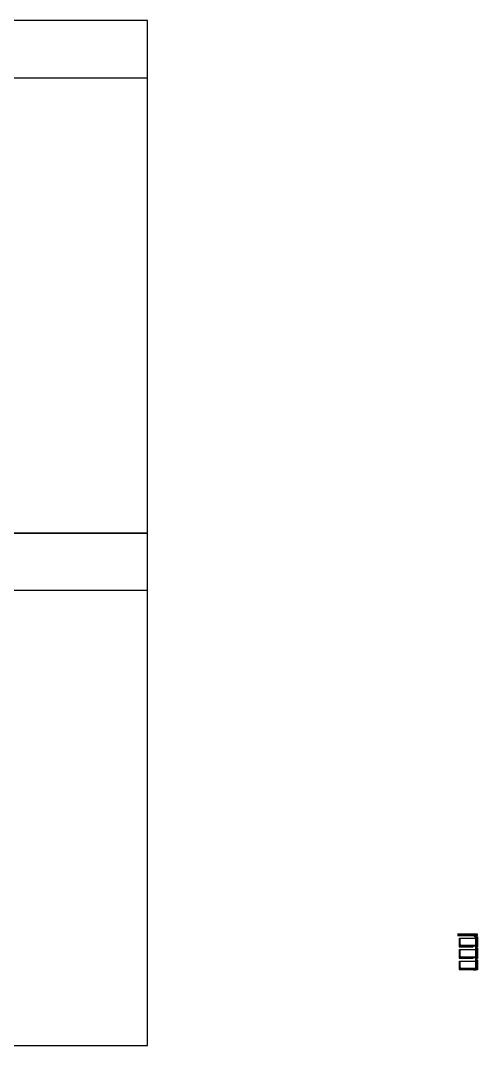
# Model space of a CAD drawing. Header units: centimetres. Extents: x -1287 to 4833, y -4090 to 0.
# Drawn here: x 4120 to 4833, y -2400 to -800 of the extents above; entities that cross this region are included whole.
import ezdxf

# ---------------------------------------------------------------- set-up
doc = ezdxf.new("R2010")
doc.units = ezdxf.units.CM
doc.header["$LTSCALE"] = 100
doc.header["$MEASUREMENT"] = 0
for name, color, linetype in [('CABINET', 4, 'Continuous'), ('HATCH', 1, 'Continuous'), ('ID_TitleBlock-Text', 3, 'Continuous')]:
    doc.layers.add(name, color=color, linetype=linetype)
pattern_1 = [(180, (4426.5296, -1055.2663), (2e-16, 1.5), [2.5, -0.5]), (180, (4427.0296, -1054.7663), (2e-16, 1.5), [1.5, -0.375, 0.75, -0.375]), (180, (4427.7796, -1054.2663), (2e-16, 1.5), [2.5, -0.5])]
pattern_2 = [(180, (4446.5296, -1055.2663), (2e-16, 1.5), [2.5, -0.5]), (180, (4447.0296, -1054.7663), (2e-16, 1.5), [1.5, -0.375, 0.75, -0.375]), (180, (4447.7796, -1054.2663), (2e-16, 1.5), [2.5, -0.5])]

msp = doc.modelspace()

# ---------------------------------------------------------------- hatches: boundary and pattern name
at = {"layer": 'HATCH'}
h = msp.add_hatch(dxfattribs=at)
h.set_pattern_fill('GOST_WOOD', color=256, scale=0.25, angle=90)
h.set_pattern_definition([(180, (4426.5296, -1055.2663), (2e-16, 1.5), [2.5, -0.5]), (180, (4427.0296, -1054.7663), (2e-16, 1.5), [1.5, -0.375, 0.75, -0.375]), (180, (4427.7796, -1054.2663), (2e-16, 1.5), [2.5, -0.5])])
h.paths.add_polyline_path([(4832.58, -2226.32), (4801.47, -2226.32), (4801.47, -2228.32), (4832.58, -2228.32)])
h = msp.add_hatch(dxfattribs=at)
h.set_pattern_fill('GOST_WOOD', color=256, scale=0.25, angle=90)
h.set_pattern_definition(pattern_2)
h.paths.add_polyline_path([(4805.65, -2232.32), (4804.45, -2232.32), (4804.45, -2244.72), (4805.65, -2244.72)])
h = msp.add_hatch(dxfattribs=at)
h.set_pattern_fill('GOST_WOOD', color=256, scale=0.25, angle=90)
h.set_pattern_definition([(180, (4426.5296, -1055.0663), (2e-16, 1.5), [2.5, -0.5]), (180, (4427.0296, -1054.5663), (2e-16, 1.5), [1.5, -0.375, 0.75, -0.375]), (180, (4427.7796, -1054.0663), (2e-16, 1.5), [2.5, -0.5])])
h.paths.add_polyline_path([(4830.58, -2228.12), (4829.38, -2228.12), (4829.38, -2231.12), (4830.58, -2231.12)])
h.paths.add_polyline_path([(4829.38, -2228.12), (4826.38, -2228.12), (4829.38, -2231.12)])
h = msp.add_hatch(dxfattribs=at)
h.set_pattern_fill('GOST_WOOD', color=256, scale=0.25, angle=90)
h.set_pattern_definition(pattern_1)
h.paths.add_polyline_path([(4830.58, -2232.32), (4829.38, -2232.32), (4829.38, -2244.72), (4830.58, -2244.72)])
h = msp.add_hatch(dxfattribs=at)
h.set_pattern_fill('GOST_WOOD', color=256, scale=0.25, angle=90)
h.set_pattern_definition(pattern_1)
h.paths.add_polyline_path([(4832.58, -2230.32), (4830.58, -2231.32), (4830.58, -2246.32), (4832.58, -2246.32)])
h = msp.add_hatch(dxfattribs=at)
h.set_pattern_fill('GOST_WOOD', color=256, scale=0.25, angle=90)
h.set_pattern_definition(pattern_2)
h.paths.add_polyline_path([(4805.65, -2250.32), (4804.45, -2250.32), (4804.45, -2262.72), (4805.65, -2262.72)])
h = msp.add_hatch(dxfattribs=at)
h.set_pattern_fill('GOST_WOOD', color=256, scale=0.25, angle=90)
h.set_pattern_definition(pattern_2)
h.paths.add_polyline_path([(4806.53, -2243.52), (4805.65, -2243.52), (4805.65, -2244.72), (4806.53, -2244.72)])
h = msp.add_hatch(dxfattribs=at)
h.set_pattern_fill('GOST_WOOD', color=256, scale=0.25, angle=90)
h.set_pattern_definition(pattern_1)
h.paths.add_polyline_path([(4829.38, -2243.52), (4828.78, -2243.52), (4828.78, -2244.72), (4829.38, -2244.72)])
h = msp.add_hatch(dxfattribs=at)
h.set_pattern_fill('GOST_WOOD', color=256, scale=0.25, angle=90)
h.set_pattern_definition(pattern_1)
h.paths.add_polyline_path([(4830.58, -2244.72), (4829.38, -2244.72), (4829.38, -2249.32), (4830.58, -2249.32)])
h = msp.add_hatch(dxfattribs=at)
h.set_pattern_fill('GOST_WOOD', color=256, scale=0.25, angle=90)
h.set_pattern_definition(pattern_1)
h.paths.add_polyline_path([(4830.58, -2250.32), (4829.38, -2250.32), (4829.38, -2262.72), (4830.58, -2262.72)])
h = msp.add_hatch(dxfattribs=at)
h.set_pattern_fill('GOST_WOOD', color=256, scale=0.25, angle=90)
h.set_pattern_definition(pattern_1)
h.paths.add_polyline_path([(4832.58, -2248.32), (4830.58, -2249.32), (4830.58, -2262.72), (4830.58, -2262.72), (4830.58, -2264.32), (4832.58, -2264.32)])
h = msp.add_hatch(dxfattribs=at)
h.set_pattern_fill('GOST_WOOD', color=256, scale=0.25, angle=90)
h.set_pattern_definition(pattern_2)
h.paths.add_polyline_path([(4805.65, -2268.32), (4804.45, -2268.32), (4804.45, -2280.52), (4805.65, -2280.52)])
h = msp.add_hatch(dxfattribs=at)
h.set_pattern_fill('GOST_WOOD', color=256, scale=0.25, angle=90)
h.set_pattern_definition(pattern_2)
h.paths.add_polyline_path([(4806.53, -2261.52), (4805.65, -2261.52), (4805.65, -2262.72), (4806.53, -2262.72)])
h = msp.add_hatch(dxfattribs=at)
h.set_pattern_fill('GOST_WOOD', color=256, scale=0.25, angle=90)
h.set_pattern_definition(pattern_1)
h.paths.add_polyline_path([(4830.58, -2262.72), (4829.38, -2262.72), (4829.38, -2267.32), (4830.58, -2267.32)])
h = msp.add_hatch(dxfattribs=at)
h.set_pattern_fill('GOST_WOOD', color=256, scale=0.25, angle=90)
h.set_pattern_definition(pattern_1)
h.paths.add_polyline_path([(4830.58, -2268.32), (4829.38, -2268.32), (4829.38, -2280.52), (4830.58, -2280.52)])
h = msp.add_hatch(dxfattribs=at)
h.set_pattern_fill('GOST_WOOD', color=256, scale=0.25, angle=90)
h.set_pattern_definition(pattern_1)
h.paths.add_polyline_path([(4832.58, -2266.32), (4830.58, -2267.32), (4830.58, -2282.12), (4832.58, -2282.12)])
h = msp.add_hatch(dxfattribs=at)
h.set_pattern_fill('GOST_WOOD', color=256, scale=0.25, angle=90)
h.set_pattern_definition(pattern_2)
h.paths.add_polyline_path([(4806.53, -2279.32), (4805.65, -2279.32), (4805.65, -2280.52), (4806.53, -2280.52)])
h = msp.add_hatch(dxfattribs=at)
h.set_pattern_fill('GOST_WOOD', color=256, scale=0.25, angle=90)
h.set_pattern_definition(pattern_1)
h.paths.add_polyline_path([(4830.49, -2281.09), (4826.24, -2281.09), (4826.24, -2282.32), (4830.49, -2282.32)])
h = msp.add_hatch(dxfattribs=at)
h.set_pattern_fill('GOST_WOOD', color=256, scale=0.25, angle=90)
h.set_pattern_definition(pattern_1)
h.paths.add_polyline_path([(4829.38, -2279.32), (4828.78, -2279.32), (4828.78, -2280.52), (4829.38, -2280.52)])

# ---------------------------------------------------------------- linework, layer by layer
at = {"layer": 'CABINET', "color": 1}
for p, q in [((4804.45, -2244.72), (4804.45, -2232.32)), ((4804.45, -2232.32), (4830.58, -2232.32)), ((4805.65, -2244.72), (4805.65, -2232.32)), ((4829.38, -2232.32), (4829.38, -2244.72)), ((4832.58, -2230.32), (4830.58, -2231.32)), ((4830.58, -2244.71), (4830.58, -2232.31)), ((4806.53, -2244.72), (4804.45, -2244.72)), ((4804.45, -2262.72), (4804.45, -2250.32)), ((4804.45, -2250.32), (4830.58, -2250.32)), ((4806.53, -2243.52), (4805.65, -2243.52)), ((4805.65, -2262.72), (4805.65, -2250.32)), ((4811.22, -2244.13), (4812.34, -2244.13)), ((4811.77, -2243.57), (4811.77, -2244.68)), ((4824.08, -2244.13), (4822.97, -2244.13)), ((4823.53, -2243.57), (4823.53, -2244.68)), ((4829.38, -2243.52), (4828.78, -2243.52)), ((4830.58, -2244.72), (4828.78, -2244.72)), ((4829.38, -2250.32), (4829.38, -2262.72)), ((4832.58, -2248.32), (4830.58, -2249.32)), ((4830.58, -2262.71), (4830.58, -2250.31)), ((4806.53, -2262.72), (4804.45, -2262.72)), ((4804.45, -2280.52), (4804.45, -2268.32)), ((4804.45, -2268.32), (4830.58, -2268.32)), ((4806.53, -2261.52), (4805.65, -2261.52)), ((4805.65, -2280.52), (4805.65, -2268.32)), ((4811.22, -2262.13), (4812.34, -2262.13)), ((4811.77, -2261.57), (4811.77, -2262.68)), ((4824.08, -2262.13), (4822.97, -2262.13)), ((4823.53, -2261.57), (4823.53, -2262.68)), ((4829.38, -2261.52), (4828.78, -2261.52)), ((4830.58, -2262.72), (4828.78, -2262.72)), ((4829.38, -2268.32), (4829.38, -2280.52)), ((4832.58, -2266.32), (4830.58, -2267.32)), ((4830.58, -2280.51), (4830.58, -2268.31)), ((4806.53, -2280.52), (4804.45, -2280.52)), ((4806.53, -2279.32), (4805.65, -2279.32)), ((4811.22, -2279.93), (4812.34, -2279.93)), ((4811.77, -2279.37), (4811.77, -2280.48)), ((4824.08, -2279.93), (4822.97, -2279.93)), ((4823.53, -2279.37), (4823.53, -2280.48)), ((4829.38, -2279.32), (4828.78, -2279.32)), ((4830.58, -2280.52), (4828.78, -2280.52))]:
    msp.add_line(p, q, dxfattribs=at)
at = {"layer": 'CABINET', "color": 2}
msp.add_line((4829.38, -2231.32), (4826.38, -2228.32), dxfattribs=at)
for points in [[(4801.47, -2228.32), (4832.58, -2228.32), (4832.58, -2226.32), (4801.47, -2226.32)], [(4829.38, -2228.32), (4829.38, -2231.32), (4830.58, -2231.32), (4830.58, -2228.32)]]:
    msp.add_lwpolyline(points, dxfattribs=at)
at = {"layer": 'CABINET', "color": 1}
for points in [[(4832.58, -2230.32), (4832.58, -2246.32), (4830.58, -2246.32)], [(4832.58, -2248.32), (4832.58, -2264.32), (4830.58, -2264.32), (4830.58, -2231.32)], [(4806.53, -2244.89), (4804.16, -2244.89), (4804.16, -2245.8), (4825.97, -2245.8), (4825.97, -2245.03)], [(4829.38, -2244.72), (4829.38, -2249.32), (4830.58, -2249.32)], [(4806.53, -2262.89), (4804.16, -2262.89), (4804.16, -2263.8), (4825.97, -2263.8), (4825.97, -2263.03)], [(4829.38, -2262.72), (4829.38, -2267.32), (4830.58, -2267.32), (4830.58, -2262.72)], [(4832.58, -2266.32), (4832.58, -2282.12), (4830.58, -2282.12), (4830.58, -2267.32)], [(4806.53, -2280.69), (4804.16, -2280.69), (4804.16, -2281.6), (4825.97, -2281.6), (4825.97, -2280.83)], [(4830.49, -2282.32), (4830.49, -2281.09), (4826.24, -2281.09), (4826.24, -2282.32)]]:
    msp.add_lwpolyline(points, dxfattribs=at)
for points in [[(4806.53, -2243.36), (4828.78, -2243.36), (4828.78, -2245.03), (4806.53, -2245.03)], [(4806.53, -2261.36), (4828.78, -2261.36), (4828.78, -2263.03), (4806.53, -2263.03)], [(4806.53, -2279.16), (4828.78, -2279.16), (4828.78, -2280.83), (4806.53, -2280.83)]]:
    msp.add_lwpolyline(points, close=True, dxfattribs=at)
for centre in [(4811.78, -2244.13), (4823.52, -2244.13), (4811.78, -2262.13), (4823.52, -2262.13), (4811.78, -2279.93), (4823.52, -2279.93)]:
    msp.add_circle(centre, 0.395, dxfattribs=at)
at = {"layer": 'ID_TitleBlock-Text'}
for p, q in [((4317.84, -890), (2848.46, -890)), ((4317.84, -1690), (2848.46, -1690))]:
    msp.add_line(p, q, dxfattribs=at)
for points in [[(2848.46, -1600), (4317.84, -1600), (4317.84, -800), (2848.46, -800)], [(2848.46, -2400), (4317.84, -2400), (4317.84, -1600), (2848.46, -1600)]]:
    msp.add_lwpolyline(points, close=True, dxfattribs=at)

doc.saveas('drawing.dxf')
